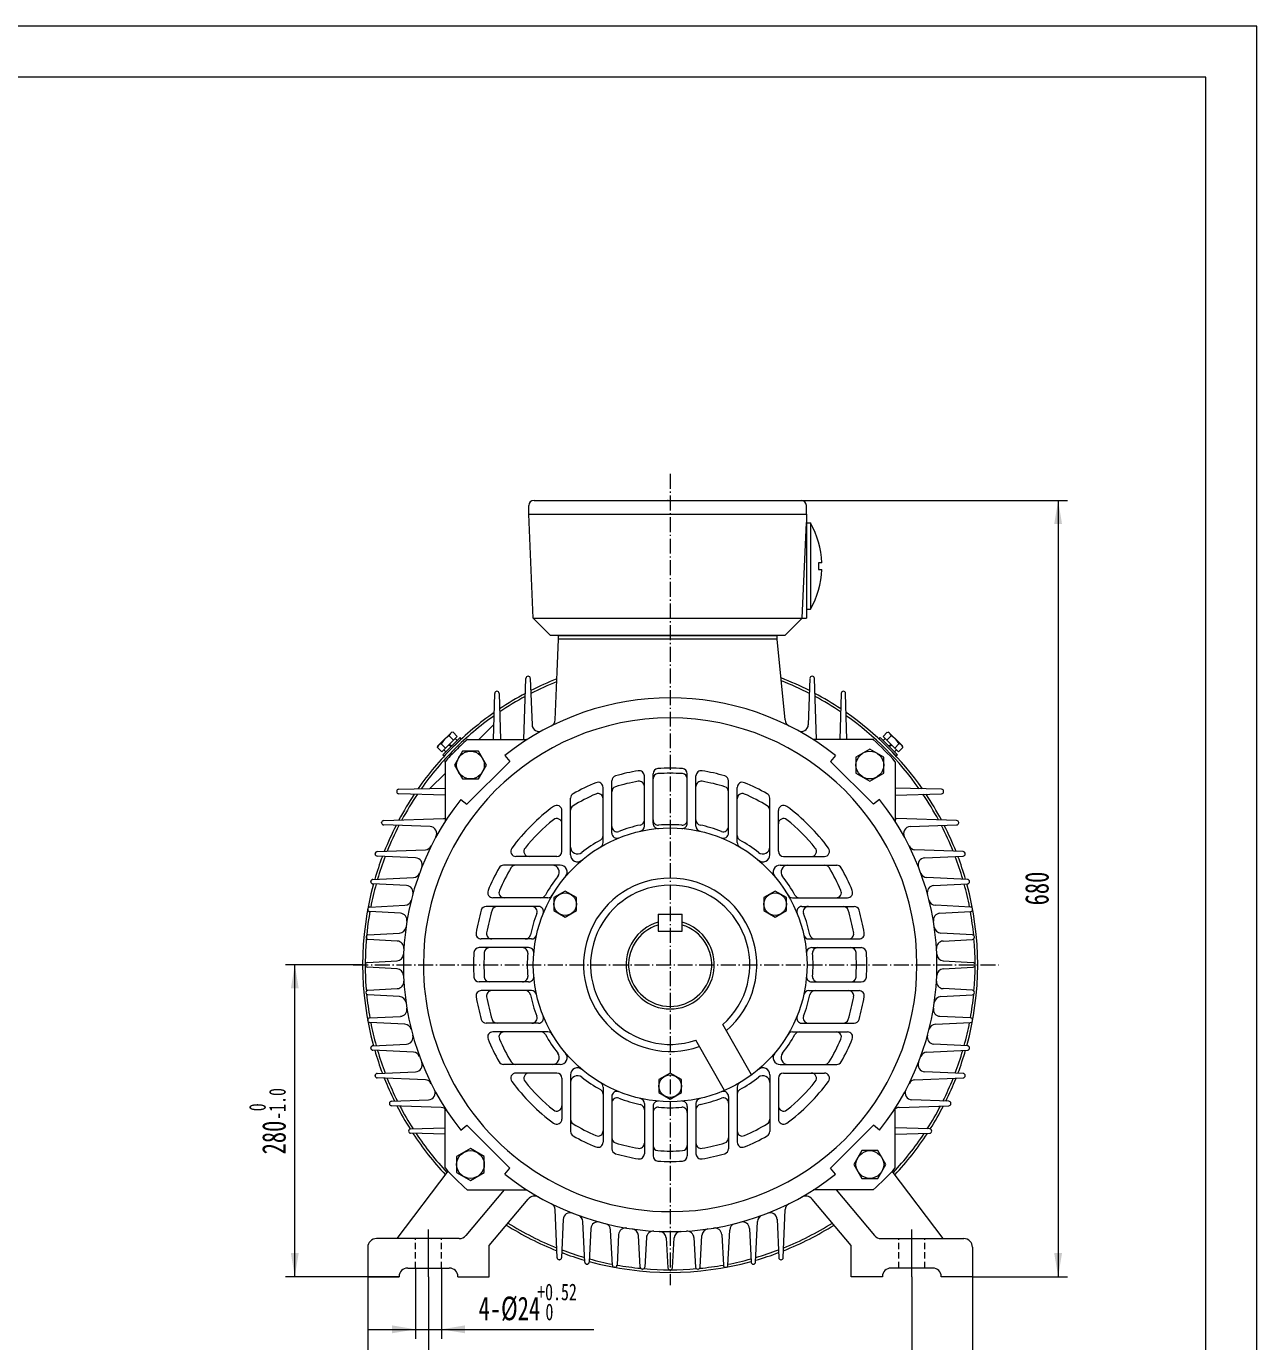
# Model space of a CAD drawing. Header units: millimetres. Extents: x -298 to -8, y -1102 to -893.
# Drawn here: x -138.6 to -8.2, y -1032.3 to -893 of the extents above; entities that cross this region are included whole.
import ezdxf

# ---------------------------------------------------------------- set-up
doc = ezdxf.new("R2010")
doc.units = ezdxf.units.MM
doc.header["$LTSCALE"] = 0.333333
doc.header["$PDSIZE"] = -5
doc.linetypes.add('ACISOTGL', pattern=[3, 2, -1])
doc.linetypes.add('GEN7A', pattern=[6.875, 4.75, -0.875, 0.375, -0.875])
for name, color, linetype, lineweight in [('5', 6, 'Continuous', 18), ('INTE_THICK', 7, 'Continuous', 18), ('细实线层', 7, 'Continuous', 18)]:
    doc.layers.add(name, color=color, linetype=linetype, lineweight=lineweight)
doc.styles.get("Standard").update_dxf_attribs({"font": 'txt', "width": 0.7})
doc.dimstyles.new('GEN-ISO', dxfattribs={"dimtxt": 2.5, "dimasz": 2.5, "dimexe": 1, "dimexo": 0, "dimgap": 1, "dimtad": 1, "dimdsep": 46, "dimtxsty": 'Standard', "dimcen": 0, "dimdle": 5, "dimclrd": 3, "dimclre": 3, "dimclrt": 2, "dimadec": 0, "dimazin": 0, "dimtfac": 0.71, "dimtdec": 3, "dimtmove": 0, "dimatfit": 0, "dimfxl": 1, "dimtolj": 1, "dimarcsym": 0})

# ---------------------------------------------------------------- blocks, each defined once
blk = doc.blocks.new('*X12')
at = {"layer": '5', "linetype": 'Continuous'}
for points in [[(-29.23, -943.2), (-28.82, -945.7), (-29.65, -945.7)], [(-29.23, -1025.45), (-28.82, -1022.95), (-29.65, -1022.95)]]:
    blk.add_hatch(color=3, dxfattribs=at).paths.add_polyline_path(points, flags=0)
at = {"layer": '5', "color": 3, "linetype": 'Continuous'}
for p, q in [((-56.46, -943.2), (-28.23, -943.2)), ((-29.23, -943.2), (-29.23, -1025.45)), ((-38.31, -1025.45), (-28.23, -1025.45))]:
    blk.add_line(p, q, dxfattribs=at)
at = {"layer": '5', "color": 2, "insert": (-31.47, -984.32), "char_height": 2.5, "width": 6.9806, "attachment_point": 5, "rotation": 90}
blk.add_mtext('680', dxfattribs=at)
blk = doc.blocks.new('*X13')
at = {"layer": '5', "linetype": 'Continuous'}
for points in [[(-102.38, -1044.25), (-99.88, -1043.83), (-99.88, -1044.67)], [(-38.31, -1044.25), (-40.81, -1043.83), (-40.81, -1044.67)]]:
    blk.add_hatch(color=3, dxfattribs=at).paths.add_polyline_path(points, flags=0)
at = {"layer": '5', "color": 3, "linetype": 'Continuous'}
for p, q in [((-102.38, -1025.45), (-102.38, -1045.25)), ((-38.31, -1025.45), (-38.31, -1045.25)), ((-102.38, -1044.25), (-38.31, -1044.25))]:
    blk.add_line(p, q, dxfattribs=at)
at = {"layer": '5', "color": 2, "insert": (-70.35, -1042.01), "char_height": 2.5, "width": 6.8833, "attachment_point": 5}
blk.add_mtext('547', dxfattribs=at)
blk = doc.blocks.new('*X14')
at = {"layer": '5', "linetype": 'Continuous'}
for points in [[(-95.96, -1037.01), (-93.46, -1036.6), (-93.46, -1037.43)], [(-44.73, -1037.01), (-47.23, -1036.6), (-47.23, -1037.43)]]:
    blk.add_hatch(color=3, dxfattribs=at).paths.add_polyline_path(points, flags=0)
at = {"layer": '5', "color": 3, "linetype": 'Continuous'}
for p, q in [((-95.96, -1025.45), (-95.96, -1038.01)), ((-44.73, -1025.45), (-44.73, -1038.01)), ((-95.96, -1037.01), (-44.73, -1037.01))]:
    blk.add_line(p, q, dxfattribs=at)
at = {"layer": '5', "color": 2, "insert": (-70.35, -1034.78), "char_height": 2.5, "width": 7, "attachment_point": 5}
blk.add_mtext('457', dxfattribs=at)
blk = doc.blocks.new('*X16')
at = {"layer": '5', "color": 2, "char_height": 2.5, "attachment_point": 1}
for s, insert, width in [('{\\H0.7071x;+0.52}', (-84.44, -1026.18), 17.5989), ('4-%%C24', (-90.65, -1027.56), 42.1378), ('{\\H0.7071x;0}', (-83.56, -1028.3), 17.5989)]:
    blk.add_mtext(s, dxfattribs=dict(at, insert=insert, width=width))
blk = doc.blocks.new('*X15')
at = {"layer": '5', "linetype": 'Continuous'}
for points in [[(-97.33, -1031.03), (-99.83, -1030.61), (-99.83, -1031.45)], [(-94.58, -1031.03), (-92.08, -1030.61), (-92.08, -1031.45)]]:
    blk.add_hatch(color=3, dxfattribs=at).paths.add_polyline_path(points, flags=0)
at = {"layer": '5', "color": 3, "linetype": 'Continuous'}
for p, q in [((-97.33, -1024.53), (-97.33, -1032.03)), ((-94.58, -1024.53), (-94.58, -1032.03)), ((-102.33, -1031.03), (-78.43, -1031.03))]:
    blk.add_line(p, q, dxfattribs=at)
at = {"layer": '5', "color": 2}
blk.add_blockref('*X16', (0, 0), dxfattribs=at)
blk = doc.blocks.new('*X20')
at = {"layer": '5', "color": 2, "char_height": 2.5, "attachment_point": 1, "rotation": 90}
for s, insert, width in [('{\\H0.7071x;-1.0}', (-112.86, -1008.83), 14.0791), ('{\\H0.7071x;0}', (-114.97, -1007.92), 14.0791), ('280', (-113.59, -1012.49), 28.5069)]:
    blk.add_mtext(s, dxfattribs=dict(at, insert=insert, width=width))
blk = doc.blocks.new('*X19')
at = {"layer": '5', "linetype": 'Continuous'}
for points in [[(-110.12, -992.4), (-110.54, -994.9), (-109.71, -994.9)], [(-110.12, -1025.45), (-110.54, -1022.95), (-109.71, -1022.95)]]:
    blk.add_hatch(color=3, dxfattribs=at).paths.add_polyline_path(points, flags=0)
at = {"layer": '5', "color": 3, "linetype": 'Continuous'}
for p, q in [((-102.93, -992.4), (-111.12, -992.4)), ((-110.12, -1025.45), (-110.12, -992.4)), ((-99.08, -1025.45), (-111.12, -1025.45))]:
    blk.add_line(p, q, dxfattribs=at)
at = {"layer": '5', "color": 2}
blk.add_blockref('*X20', (0, 0), dxfattribs=at)

msp = doc.modelspace()

# ---------------------------------------------------------------- linework, layer by layer
at = {"layer": 'INTE_THICK'}
for p, q in [((-8.192, -892.958), (-298.192, -892.958)), ((-8.192, -1102.292), (-8.192, -892.958)), ((-13.592, -898.358), (-292.792, -898.358)), ((-13.592, -1102.292), (-13.592, -898.358))]:
    msp.add_line(p, q, dxfattribs=at)
at = {"layer": '细实线层', "color": 1, "linetype": 'GEN7A'}
for p, q in [((-70.345, -940.377), (-70.345, -1026.338)), ((-103.921, -992.403), (-35.538, -992.403))]:
    msp.add_line(p, q, dxfattribs=at)
at = {"layer": '细实线层'}
for p, q in [((-84.774, -943.198), (-56.463, -943.198)), ((-85.325, -944.667), (-85.325, -943.749)), ((-85.325, -944.667), (-55.912, -944.667)), ((-84.847, -955.683), (-85.325, -944.667)), ((-55.912, -944.667), (-55.912, -943.749)), ((-55.912, -944.667), (-55.912, -955.683)), ((-56.352, -955.683), (-55.912, -945.526)), ((-55.912, -945.587), (-55.479, -945.587)), ((-55.479, -945.587), (-55.479, -954.732)), ((-54.267, -949.793), (-54.627, -949.793)), ((-54.627, -949.793), (-54.627, -950.527)), ((-54.627, -950.527), (-54.267, -950.527)), ((-55.912, -954.732), (-55.479, -954.732)), ((-84.847, -955.683), (-56.352, -955.683)), ((-83.011, -957.519), (-84.847, -955.683)), ((-58.188, -957.519), (-56.352, -955.683)), ((-56.352, -955.683), (-55.912, -955.683)), ((-58.188, -957.519), (-83.011, -957.519)), ((-82.195, -957.519), (-59.004, -957.519)), ((-82.195, -957.886), (-82.195, -957.519)), ((-59.004, -957.887), (-59.004, -957.519)), ((-82.334, -961.362), (-82.195, -957.887)), ((-59.004, -957.886), (-82.195, -957.886)), ((-58.153, -966.462), (-59.004, -957.886)), ((-82.537, -966.462), (-82.334, -961.362)), ((-85.852, -968.545), (-85.637, -962.049)), ((-85.408, -961.827), (-85.392, -961.827)), ((-85.163, -962.048), (-84.985, -966.971)), ((-55.528, -962.048), (-55.705, -966.971)), ((-55.282, -961.827), (-55.299, -961.827)), ((-54.838, -968.545), (-55.053, -962.049)), ((-89.071, -968.545), (-88.941, -963.648)), ((-88.712, -963.425), (-88.698, -963.425)), ((-88.469, -963.647), (-88.326, -968.545)), ((-52.221, -963.647), (-52.365, -968.545)), ((-51.979, -963.425), (-51.992, -963.425)), ((-51.619, -968.545), (-51.75, -963.648)), ((-89.029, -966.946), (-90.628, -968.545)), ((-94.96, -969.216), (-93.532, -967.788)), ((-92.902, -968.197), (-94.552, -969.846)), ((-94.428, -970.138), (-92.61, -968.321)), ((-93.77, -968.154), (-93.314, -968.609)), ((-93.357, -967.742), (-93.532, -967.788)), ((-93.363, -969.333), (-92.48, -968.45)), ((-93.357, -967.742), (-92.902, -968.197)), ((-92.909, -968.619), (-93.117, -968.411)), ((-92.48, -968.45), (-92.61, -968.321)), ((-91.866, -968.545), (-85.519, -968.545)), ((-48.824, -968.545), (-55.171, -968.545)), ((-48.21, -968.45), (-48.08, -968.321)), ((-47.328, -969.333), (-48.21, -968.45)), ((-46.263, -970.138), (-48.08, -968.321)), ((-47.333, -967.742), (-47.789, -968.197)), ((-47.789, -968.197), (-46.139, -969.846)), ((-47.782, -968.619), (-47.574, -968.411)), ((-46.921, -968.154), (-47.376, -968.609)), ((-47.333, -967.742), (-47.159, -967.788)), ((-45.731, -969.216), (-47.159, -967.788)), ((-95.007, -969.391), (-94.96, -969.216)), ((-95.007, -969.391), (-94.552, -969.846)), ((-94.595, -968.979), (-94.139, -969.434)), ((-94.337, -969.632), (-94.129, -969.84)), ((-94.298, -970.268), (-93.519, -969.489)), ((-93.561, -969.271), (-93.836, -969.131)), ((-93.478, -969.188), (-93.753, -969.048)), ((-47.213, -969.188), (-46.938, -969.048)), ((-46.393, -970.268), (-47.172, -969.489)), ((-47.13, -969.271), (-46.855, -969.131)), ((-46.354, -969.632), (-46.561, -969.84)), ((-46.096, -968.979), (-46.551, -969.434)), ((-45.684, -969.391), (-46.139, -969.846)), ((-45.684, -969.391), (-45.731, -969.216)), ((-94.428, -970.138), (-94.298, -970.268)), ((-94.203, -970.882), (-94.203, -977.229)), ((-87.352, -970.852), (-91.896, -975.396)), ((-87.861, -970.208), (-87.352, -970.852)), ((-52.83, -970.208), (-53.338, -970.852)), ((-48.794, -975.396), (-53.338, -970.852)), ((-46.488, -970.882), (-46.488, -976.879)), ((-46.263, -970.138), (-46.393, -970.268)), ((-94.203, -972.12), (-95.802, -973.72)), ((-73.081, -977.711), (-73.081, -972.383)), ((-72.163, -977.401), (-72.163, -972.155)), ((-68.528, -977.401), (-68.528, -972.155)), ((-68.528, -977.401), (-68.528, -972.155)), ((-67.61, -977.711), (-67.61, -972.383)), ((-67.61, -977.711), (-67.61, -972.383)), ((-99.323, -974.05), (-99.323, -974.037)), ((-99.1, -973.808), (-94.203, -973.677)), ((-77.451, -979.44), (-77.451, -973.615)), ((-76.533, -978.443), (-76.533, -972.914)), ((-64.158, -978.443), (-64.158, -972.914)), ((-64.158, -978.443), (-64.158, -972.914)), ((-63.24, -979.44), (-63.24, -973.615)), ((-63.24, -979.44), (-63.24, -973.615)), ((-41.59, -973.808), (-46.488, -973.677)), ((-41.367, -974.05), (-41.367, -974.037)), ((-94.203, -974.423), (-99.101, -974.279)), ((-92.541, -974.887), (-91.896, -975.396)), ((-80.902, -980.752), (-80.902, -974.755)), ((-59.788, -980.752), (-59.788, -974.755)), ((-59.788, -980.752), (-59.788, -974.755)), ((-48.15, -974.887), (-48.794, -975.396)), ((-46.488, -974.423), (-41.59, -974.279)), ((-100.7, -977.111), (-94.361, -976.901)), ((-81.82, -980.377), (-81.82, -976.064)), ((-58.87, -980.377), (-58.87, -976.064)), ((-46.488, -976.879), (-46.488, -977.229)), ((-39.991, -977.111), (-46.33, -976.901)), ((-100.921, -977.356), (-100.921, -977.34)), ((-95.777, -977.763), (-100.701, -977.585)), ((-44.913, -977.763), (-39.99, -977.585)), ((-39.769, -977.356), (-39.769, -977.34)), ((-101.606, -980.663), (-101.606, -980.643)), ((-97.315, -981.067), (-101.387, -980.892)), ((-101.386, -980.414), (-96.286, -980.211)), ((-82.371, -980.928), (-86.685, -980.928)), ((-58.32, -980.928), (-54.006, -980.928)), ((-39.305, -980.414), (-44.405, -980.211)), ((-43.375, -981.067), (-39.304, -980.892)), ((-39.085, -980.663), (-39.085, -980.643)), ((-81.996, -981.846), (-87.994, -981.846)), ((-58.695, -981.846), (-52.697, -981.846)), ((-102.069, -983.602), (-102.069, -983.58)), ((-98.287, -984.004), (-101.851, -983.83)), ((-101.85, -983.351), (-97.549, -983.154)), ((-38.841, -983.351), (-43.142, -983.154)), ((-42.403, -984.004), (-38.84, -983.83)), ((-38.622, -983.602), (-38.622, -983.58)), ((-83.308, -985.298), (-89.133, -985.298)), ((-57.382, -985.298), (-51.558, -985.298)), ((-102.397, -986.54), (-102.397, -986.516)), ((-102.18, -986.287), (-98.45, -986.097)), ((-98.927, -986.943), (-102.18, -986.769)), ((-84.306, -986.216), (-89.834, -986.216)), ((-56.385, -986.216), (-50.856, -986.216)), ((-38.511, -986.287), (-42.241, -986.097)), ((-41.763, -986.943), (-38.51, -986.769)), ((-38.293, -986.54), (-38.293, -986.516)), ((-71.631, -987.026), (-69.06, -987.026)), ((-71.631, -987.026), (-71.631, -988.851)), ((-69.06, -988.851), (-69.06, -987.026)), ((-102.594, -989.478), (-102.594, -989.453)), ((-102.377, -989.224), (-99.023, -989.04)), ((-38.314, -989.224), (-41.667, -989.04)), ((-38.097, -989.478), (-38.097, -989.453)), ((-99.258, -989.883), (-102.377, -989.707)), ((-85.347, -990.585), (-90.594, -990.585)), ((-85.037, -989.667), (-90.365, -989.667)), ((-55.653, -989.667), (-50.325, -989.667)), ((-55.344, -990.585), (-50.097, -990.585)), ((-41.433, -989.883), (-38.313, -989.707)), ((-102.659, -992.416), (-102.659, -992.39)), ((-102.443, -992.161), (-99.29, -991.982)), ((-41.401, -991.982), (-38.248, -992.161)), ((-99.29, -992.824), (-102.443, -992.645)), ((-41.401, -992.824), (-38.248, -992.645)), ((-102.377, -995.099), (-99.258, -994.924)), ((-85.347, -994.221), (-90.594, -994.221)), ((-85.037, -995.139), (-90.365, -995.139)), ((-55.653, -995.139), (-50.325, -995.139)), ((-55.344, -994.221), (-50.097, -994.221)), ((-38.313, -995.099), (-41.433, -994.924)), ((-102.594, -995.353), (-102.594, -995.328)), ((-102.594, -995.353), (-102.594, -995.328)), ((-99.023, -995.766), (-102.377, -995.582)), ((-41.667, -995.766), (-38.314, -995.582)), ((-38.097, -995.353), (-38.097, -995.328)), ((-38.097, -995.353), (-38.097, -995.328)), ((-102.18, -998.037), (-98.927, -997.864)), ((-38.51, -998.037), (-41.763, -997.864)), ((-102.397, -998.29), (-102.397, -998.266)), ((-98.45, -998.709), (-102.18, -998.519)), ((-84.306, -998.59), (-89.834, -998.59)), ((-61.709, -1004.056), (-64.777, -998.743)), ((-56.385, -998.59), (-50.856, -998.59)), ((-42.241, -998.709), (-38.511, -998.519)), ((-38.293, -998.29), (-38.293, -998.266)), ((-83.308, -999.508), (-89.133, -999.508)), ((-64.571, -1005.709), (-67.639, -1000.395)), ((-57.382, -999.508), (-51.558, -999.508)), ((-102.069, -1001.227), (-102.069, -1001.205)), ((-101.851, -1000.976), (-98.287, -1000.802)), ((-97.549, -1001.652), (-101.85, -1001.455)), ((-43.142, -1001.652), (-38.841, -1001.455)), ((-38.84, -1000.976), (-42.403, -1000.802)), ((-38.622, -1001.227), (-38.622, -1001.205)), ((-81.996, -1002.96), (-87.994, -1002.96)), ((-58.695, -1002.96), (-52.697, -1002.96)), ((-101.606, -1004.163), (-101.606, -1004.143)), ((-101.387, -1003.915), (-97.315, -1003.74)), ((-96.286, -1004.595), (-101.386, -1004.392)), ((-82.371, -1003.878), (-86.685, -1003.878)), ((-81.82, -1004.429), (-81.82, -1008.742)), ((-80.902, -1004.054), (-80.902, -1010.052)), ((-59.788, -1004.054), (-59.788, -1010.052)), ((-58.87, -1004.429), (-58.87, -1008.742)), ((-58.32, -1003.878), (-54.006, -1003.878)), ((-44.405, -1004.595), (-39.305, -1004.392)), ((-39.304, -1003.915), (-43.375, -1003.74)), ((-39.085, -1004.163), (-39.085, -1004.143)), ((-77.451, -1005.366), (-77.451, -1011.191)), ((-63.24, -1005.366), (-63.24, -1011.191)), ((-100.089, -1007.108), (-100.089, -1007.091)), ((-99.868, -1006.862), (-95.952, -1006.718)), ((-94.62, -1007.514), (-99.867, -1007.337)), ((-94.203, -1013.924), (-94.203, -1007.629)), ((-76.533, -1006.363), (-76.533, -1011.892)), ((-73.081, -1007.095), (-73.081, -1012.423)), ((-72.163, -1007.405), (-72.163, -1012.651)), ((-68.528, -1007.405), (-68.528, -1012.651)), ((-67.61, -1007.095), (-67.61, -1012.423)), ((-64.158, -1006.363), (-64.158, -1011.892)), ((-46.488, -1013.924), (-46.488, -1007.629)), ((-46.071, -1007.514), (-40.824, -1007.337)), ((-40.823, -1006.862), (-44.739, -1006.718)), ((-40.602, -1007.108), (-40.602, -1007.091)), ((-98.069, -1010.029), (-98.069, -1010.015)), ((-97.847, -1009.786), (-94.203, -1009.673)), ((-94.203, -1010.363), (-97.846, -1010.258)), ((-92.541, -1009.919), (-91.896, -1009.41)), ((-91.896, -1009.41), (-87.352, -1013.954)), ((-53.338, -1013.954), (-48.794, -1009.41)), ((-48.15, -1009.919), (-48.794, -1009.41)), ((-42.844, -1009.786), (-46.488, -1009.673)), ((-46.488, -1010.36), (-42.844, -1010.258)), ((-42.622, -1010.029), (-42.622, -1010.015)), ((-99.262, -1021.412), (-93.883, -1014.273)), ((-87.861, -1014.599), (-87.352, -1013.954)), ((-52.83, -1014.599), (-53.338, -1013.954)), ((-41.428, -1021.412), (-46.808, -1014.273)), ((-87.948, -1016.261), (-91.996, -1021.084)), ((-91.866, -1016.261), (-85.519, -1016.261)), ((-89.532, -1022.146), (-85.407, -1017.23)), ((-51.159, -1022.146), (-55.284, -1017.23)), ((-48.824, -1016.261), (-55.171, -1016.261)), ((-52.742, -1016.261), (-48.695, -1021.084)), ((-82.334, -1023.444), (-82.537, -1018.344)), ((-58.357, -1023.444), (-58.153, -1018.344)), ((-81.682, -1019.373), (-81.857, -1023.445)), ((-79.398, -1023.908), (-79.595, -1019.606)), ((-61.293, -1023.908), (-61.096, -1019.606)), ((-59.009, -1019.373), (-58.834, -1023.445)), ((-99.04, -1021.412), (-101.466, -1021.412)), ((-97.335, -1021.412), (-99.04, -1021.412)), ((-94.581, -1021.412), (-97.335, -1021.412)), ((-92.699, -1021.412), (-94.581, -1021.412)), ((-78.744, -1020.345), (-78.918, -1023.909)), ((-76.461, -1024.238), (-76.652, -1020.507)), ((-75.806, -1020.985), (-75.979, -1024.238)), ((-73.524, -1024.435), (-73.709, -1021.081)), ((-72.866, -1021.316), (-73.041, -1024.435)), ((-70.766, -1021.347), (-70.587, -1024.501)), ((-70.104, -1024.501), (-69.925, -1021.347)), ((-67.825, -1021.316), (-67.649, -1024.435)), ((-67.166, -1024.435), (-66.982, -1021.081)), ((-64.885, -1020.985), (-64.711, -1024.238)), ((-64.23, -1024.238), (-64.039, -1020.507)), ((-61.946, -1020.345), (-61.773, -1023.909)), ((-47.992, -1021.412), (-39.225, -1021.412)), ((-102.384, -1022.33), (-102.384, -1025.451)), ((-89.532, -1025.451), (-89.532, -1022.146)), ((-51.159, -1025.451), (-51.159, -1022.146)), ((-38.307, -1022.33), (-38.307, -1025.451)), ((-82.086, -1023.664), (-82.105, -1023.664)), ((-79.147, -1024.127), (-79.169, -1024.127)), ((-61.544, -1024.127), (-61.522, -1024.127)), ((-58.605, -1023.664), (-58.586, -1023.664)), ((-102.384, -1025.451), (-99.079, -1025.451)), ((-98.161, -1024.533), (-97.335, -1024.533)), ((-97.335, -1024.533), (-94.581, -1024.533)), ((-94.581, -1024.533), (-93.754, -1024.533)), ((-92.836, -1025.451), (-89.532, -1025.451)), ((-76.208, -1024.455), (-76.232, -1024.455)), ((-73.27, -1024.651), (-73.296, -1024.651)), ((-70.358, -1024.717), (-70.332, -1024.717)), ((-67.421, -1024.651), (-67.395, -1024.651)), ((-64.482, -1024.455), (-64.458, -1024.455)), ((-47.854, -1025.451), (-51.159, -1025.451)), ((-42.53, -1024.533), (-46.936, -1024.533)), ((-38.307, -1025.451), (-41.612, -1025.451))]:
    msp.add_line(p, q, dxfattribs=at)
at = {"layer": '细实线层', "linetype": 'ByBlock'}
msp.add_line((-71.631, -988.851), (-69.06, -988.851), dxfattribs=at)
at = {"layer": '细实线层', "color": 1, "linetype": 'ACISOTGL'}
for p, q in [((-97.335, -1024.533), (-97.335, -1021.412)), ((-94.581, -1024.533), (-94.581, -1021.412)), ((-46.11, -1024.533), (-46.11, -1021.412)), ((-43.356, -1024.533), (-43.356, -1021.412))]:
    msp.add_line(p, q, dxfattribs=at)
at = {"layer": '细实线层', "color": 1}
for p, q in [((-95.958, -1025.451), (-95.958, -1020.461)), ((-44.733, -1025.451), (-44.733, -1020.461))]:
    msp.add_line(p, q, dxfattribs=at)
at = {"layer": '细实线层'}
for points in [[(-92.355, -969.773), (-93.203, -971.242), (-92.355, -972.71), (-90.659, -972.71), (-89.811, -971.242), (-90.659, -969.773)], [(-47.715, -970.394), (-49.184, -969.546), (-50.653, -970.394), (-50.653, -972.09), (-49.184, -972.938), (-47.715, -972.09)], [(-81.475, -984.599), (-82.669, -985.288), (-82.669, -986.666), (-81.475, -987.355), (-80.282, -986.666), (-80.282, -985.288)], [(-58.022, -986.666), (-58.022, -985.288), (-59.215, -984.599), (-60.409, -985.288), (-60.409, -986.666), (-59.215, -987.355)], [(-71.539, -1005.944), (-70.345, -1006.633), (-69.152, -1005.944), (-69.152, -1004.566), (-70.345, -1003.877), (-71.539, -1004.566)], [(-92.976, -1014.413), (-91.507, -1015.261), (-90.038, -1014.413), (-90.038, -1012.717), (-91.507, -1011.869), (-92.976, -1012.717)], [(-48.336, -1015.033), (-47.488, -1013.565), (-48.336, -1012.096), (-50.032, -1012.096), (-50.88, -1013.565), (-50.032, -1015.033)]]:
    msp.add_lwpolyline(points, close=True, dxfattribs=at)
for centre, radius in [((-91.507, -971.242), 1.469), ((-49.184, -971.242), 1.469), ((-81.475, -985.977), 1.193), ((-59.215, -985.977), 1.193), ((-70.345, -1005.255), 1.193), ((-91.507, -1013.565), 1.469), ((-49.184, -1013.565), 1.469)]:
    msp.add_circle(centre, radius, dxfattribs=at)
at = {"layer": '细实线层', "linetype": 'ByBlock'}
msp.add_circle((-70.345, -992.403), 14.504, dxfattribs=at)
at = {"layer": '细实线层'}
for centre, radius, start, end in [((-84.774, -943.749), 0.551, 90, 180), ((-56.463, -943.749), 0.551, 360, 90), ((-63.439, -950.16), 9.18, 2.29244, 29.87305), ((-63.439, -950.16), 9.18, 330.12695, 357.70756), ((-82.195, -957.887), 0.000367, 90, 177), ((-59.004, -957.887), 0.000367, 3, 90), ((-85.408, -962.056), 0.229, 90, 178.10548), ((-85.392, -962.056), 0.229, 2.06642, 90), ((-70.345, -992.403), 32.589, 111.64104, 116.9517), ((-70.345, -992.403), 32.314, 111.85786, 117.17843), ((-70.345, -992.403), 32.589, 63.0483, 68.86656), ((-70.345, -992.403), 32.314, 62.82157, 68.61961), ((-55.299, -962.056), 0.229, 90, 177.93358), ((-55.282, -962.056), 0.229, 1.89452, 90), ((-88.712, -963.654), 0.229, 90, 178.47324), ((-88.698, -963.654), 0.229, 1.67964, 90), ((-70.345, -992.403), 32.589, 118.09062, 123.68751), ((-70.345, -992.403), 32.314, 118.37278, 123.99325), ((-70.345, -992.403), 32.589, 56.31249, 61.90938), ((-70.345, -992.403), 32.314, 56.00675, 61.62722), ((-51.992, -963.654), 0.229, 90, 178.32036), ((-51.979, -963.654), 0.229, 1.52676, 90), ((-70.345, -992.403), 32.589, 124.90832, 134.93434), ((-70.345, -992.403), 32.589, 34.90832, 55.09168), ((-70.345, -992.403), 26.154, 90, 180), ((-70.345, -992.403), 32.314, 125.26965, 135.07729), ((-84.251, -966.945), 0.734, 182.06642, 298.64475), ((-83.271, -966.433), 0.734, 296.46047, 357.71767), ((-70.345, -992.403), 26.154, 360, 90), ((-57.42, -966.433), 0.734, 182.28233, 243.53953), ((-56.439, -966.945), 0.734, 241.35525, 357.93358), ((-70.345, -992.403), 32.314, 35.26965, 54.73035), ((-92.883, -969.865), 1.927, 117.38009, 152.61991), ((-93.263, -968.248), 0.515, 109.46588, 169.46588), ((-70.345, -992.403), 32.13, 132.05206, 135.40653), ((-70.345, -992.403), 32.13, 42.05206, 47.94794), ((-47.427, -968.248), 0.515, 10.53412, 70.53412), ((-47.807, -969.865), 1.927, 27.38009, 62.61991), ((-70.345, -992.403), 32.589, 135, 145.09168), ((-70.345, -992.403), 32.314, 135, 144.73035), ((-94.5, -969.485), 0.515, 100.53412, 160.53412), ((-70.345, -992.403), 32.13, 135, 137.94794), ((-46.19, -969.485), 0.515, 19.46588, 79.46588), ((-75.982, -972.914), 0.551, 106.13062, 180), ((-70.345, -992.403), 20.839, 99.32248, 106.13062), ((-73.632, -972.383), 0.551, 0, 99.32248), ((-71.612, -972.155), 0.551, 93.58007, 180), ((-71.612, -972.698), 0.551, 93.78592, 180), ((-70.345, -991.842), 19.737, 90, 93.78592), ((-70.345, -992.403), 20.839, 90, 93.58007), ((-70.345, -992.403), 20.839, 86.41993, 90), ((-70.345, -991.842), 19.737, 86.21408, 90), ((-69.078, -972.155), 0.551, 360, 86.41993), ((-69.078, -972.155), 0.551, 360, 86.41993), ((-69.078, -972.698), 0.551, 0, 86.21408), ((-69.078, -972.698), 0.551, 0, 86.21408), ((-67.059, -972.383), 0.551, 80.67752, 180), ((-67.059, -972.383), 0.551, 80.67752, 180), ((-70.345, -992.403), 20.839, 73.86938, 80.67752), ((-70.345, -992.403), 20.839, 73.86938, 80.67752), ((-64.709, -972.914), 0.551, 0, 73.86938), ((-64.709, -972.914), 0.551, 0, 73.86938), ((-99.094, -974.037), 0.229, 91.52676, 180), ((-99.094, -974.05), 0.229, 180, 268.32036), ((-70.345, -992.403), 20.839, 112.17121, 119.55196), ((-78.001, -974.811), 0.551, 0, 113.51837), ((-78.001, -973.615), 0.551, 0, 112.17121), ((-75.982, -974.064), 0.551, 107.08439, 180), ((-70.345, -992.403), 19.737, 99.86294, 107.08439), ((-73.632, -973.5), 0.551, 0, 99.86294), ((-67.059, -973.5), 0.551, 80.13706, 180), ((-67.059, -973.5), 0.551, 80.13706, 180), ((-70.345, -992.403), 19.737, 72.91561, 80.13706), ((-70.345, -992.403), 19.737, 72.91561, 80.13706), ((-64.709, -974.064), 0.551, 0, 72.91561), ((-64.709, -974.064), 0.551, 360, 72.91561), ((-62.689, -973.615), 0.551, 67.82879, 180), ((-62.689, -973.615), 0.551, 67.82879, 180), ((-62.689, -974.811), 0.551, 66.48163, 180), ((-62.689, -974.811), 0.551, 66.48163, 180), ((-70.345, -992.403), 20.839, 60.44804, 67.82879), ((-70.345, -992.403), 20.839, 60.44804, 67.82879), ((-41.596, -974.037), 0.229, 0, 88.47324), ((-41.596, -974.05), 0.229, 271.67964, 0), ((-70.345, -992.403), 32.589, 146.31249, 151.90938), ((-70.345, -992.403), 32.314, 146.00675, 151.62722), ((-70.345, -992.403), 20.839, 126.35312, 143.64688), ((-82.371, -976.064), 0.551, 0, 126.35312), ((-80.352, -974.755), 0.551, 119.55196, 180), ((-80.352, -976.033), 0.551, 121.43501, 180), ((-80.352, -976.033), 0.551, 121.43501, 180), ((-70.345, -992.403), 19.737, 113.51837, 121.43501), ((-70.345, -992.403), 19.737, 58.56499, 66.48163), ((-70.345, -992.403), 19.737, 58.56499, 66.48163), ((-60.339, -974.755), 0.551, 360, 60.44804), ((-60.339, -974.755), 0.551, 0, 60.44804), ((-60.339, -976.033), 0.551, 0, 58.56499), ((-60.339, -976.033), 0.551, 0, 58.56499), ((-60.339, -976.033), 0.551, 0, 58.56499), ((-60.339, -976.033), 0.551, 0, 58.56499), ((-58.32, -976.064), 0.551, 53.64688, 180), ((-70.345, -992.403), 20.839, 36.35312, 53.64688), ((-70.345, -992.403), 32.314, 28.37278, 33.99325), ((-70.345, -992.403), 32.589, 28.09062, 33.68751), ((-94.385, -976.167), 0.734, 271.89452, 284.35721), ((-70.345, -992.403), 19.737, 128.814, 141.186), ((-82.371, -977.454), 0.551, 0, 128.814), ((-73.632, -977.053), 0.551, 282.08466, 360), ((-71.612, -977.057), 0.551, 180, 274.6289), ((-69.078, -977.057), 0.551, 265.3711, 360), ((-69.078, -977.057), 0.551, 265.3711, 360), ((-67.059, -977.053), 0.551, 180, 257.91534), ((-67.059, -977.053), 0.551, 180, 257.91534), ((-58.32, -977.454), 0.551, 51.186, 180), ((-70.345, -992.403), 19.737, 38.814, 51.186), ((-46.306, -976.167), 0.734, 255.64279, 268.10548), ((-100.692, -977.34), 0.229, 91.89452, 180), ((-100.692, -977.356), 0.229, 180, 267.93358), ((-70.345, -992.403), 32.589, 153.0483, 158.35896), ((-70.345, -992.403), 32.314, 152.82157, 158.14214), ((-95.804, -978.497), 0.734, 331.35525, 87.93358), ((-75.982, -977.752), 0.551, 180, 291.04274), ((-75.982, -978.443), 0.551, 180, 291.98663), ((-70.345, -992.403), 15.147, 102.08466, 111.04274), ((-73.632, -977.711), 0.551, 282.60877, 0), ((-71.612, -977.401), 0.551, 180, 274.82694), ((-70.345, -992.704), 15.147, 90, 94.6289), ((-70.345, -992.704), 15.147, 85.3711, 90), ((-69.078, -977.401), 0.551, 265.17306, 0), ((-69.078, -977.401), 0.551, 265.17306, 360), ((-67.059, -977.711), 0.551, 180, 257.39123), ((-67.059, -977.711), 0.551, 180, 257.39123), ((-70.345, -992.403), 15.147, 68.95726, 77.91534), ((-70.345, -992.403), 15.147, 68.95726, 77.91534), ((-64.709, -978.443), 0.551, 248.01337, 0), ((-64.709, -978.443), 0.551, 248.01337, 360), ((-64.709, -977.752), 0.551, 248.95726, 0), ((-64.709, -977.752), 0.551, 248.95726, 0), ((-44.887, -978.497), 0.734, 92.06642, 208.64475), ((-70.345, -992.403), 32.314, 21.85786, 27.17843), ((-70.345, -992.403), 32.589, 21.64104, 26.9517), ((-39.998, -977.34), 0.229, 0, 88.10548), ((-39.998, -977.356), 0.229, 272.06642, 360), ((-96.315, -979.477), 0.734, 272.28233, 333.53953), ((-70.345, -992.403), 15.147, 119.19079, 128.20647), ((-78.001, -978.699), 0.551, 299.19079, 360), ((-78.001, -979.44), 0.551, 300.5664, 0), ((-62.689, -978.699), 0.551, 180, 240.80921), ((-62.689, -978.699), 0.551, 180, 240.80921), ((-62.689, -979.44), 0.551, 180, 239.4336), ((-62.689, -979.44), 0.551, 180, 239.4336), ((-70.345, -992.403), 15.147, 51.79353, 60.80921), ((-70.345, -992.403), 15.147, 51.79353, 60.80921), ((-44.375, -979.477), 0.734, 206.46047, 267.71767), ((-70.345, -992.403), 32.589, 159.35886, 163.85589), ((-101.377, -980.643), 0.229, 92.28233, 180), ((-101.377, -980.663), 0.229, 180, 267.53854), ((-70.345, -992.403), 32.314, 159.19843, 163.6899), ((-97.347, -981.8), 0.734, 338.5616, 87.53854), ((-86.685, -980.377), 0.551, 143.64688, 270), ((-85.295, -980.377), 0.551, 141.186, 270), ((-82.371, -980.377), 0.551, 270, 0), ((-80.168, -979.924), 0.734, 180, 308.20647), ((-80.168, -980.752), 0.734, 180, 310.13407), ((-60.523, -980.752), 0.734, 229.86593, 0), ((-60.523, -980.752), 0.734, 229.86593, 0), ((-60.523, -979.924), 0.734, 231.79353, 0), ((-60.523, -979.924), 0.734, 231.79353, 360), ((-58.32, -980.377), 0.551, 180, 270), ((-55.396, -980.377), 0.551, 270, 38.814), ((-54.006, -980.377), 0.551, 270, 36.35312), ((-43.344, -981.8), 0.734, 92.46146, 201.4384), ((-70.345, -992.403), 32.314, 16.3101, 20.80157), ((-70.345, -992.403), 32.589, 16.14411, 20.64114), ((-39.314, -980.643), 0.229, 0, 87.71767), ((-39.314, -980.663), 0.229, 272.46146, 0), ((-70.345, -992.403), 20.839, 150.44804, 157.82879), ((-87.994, -982.397), 0.551, 90, 150.44804), ((-70.345, -992.403), 19.737, 148.56499, 156.48163), ((-86.716, -982.397), 0.551, 90, 148.56499), ((-82.825, -982.58), 0.734, 321.79353, 90), ((-81.996, -982.58), 0.734, 319.86593, 90), ((-58.695, -982.58), 0.734, 90, 220.13407), ((-57.866, -982.58), 0.734, 90, 218.20647), ((-53.975, -982.397), 0.551, 31.43501, 90), ((-70.345, -992.403), 19.737, 23.51837, 31.43501), ((-52.697, -982.397), 0.551, 29.55196, 90), ((-70.345, -992.403), 20.839, 22.17121, 29.55196), ((-70.345, -992.403), 32.589, 164.75425, 195.24575), ((-70.345, -992.403), 32.314, 164.64635, 169.0804), ((-101.84, -983.58), 0.229, 92.6215, 180), ((-101.84, -983.602), 0.229, 180, 267.21118), ((-98.323, -984.738), 0.734, 344.67763, 87.21118), ((-97.582, -982.42), 0.734, 272.6215, 339.87112), ((-70.345, -992.403), 15.147, 141.79353, 150.80921), ((-70.345, -992.403), 9.18, 90, 289.63024), ((-70.345, -992.403), 8.438, 90, 288.70687), ((-70.345, -992.403), 9.18, 310.36976, 90), ((-70.345, -992.403), 8.438, 311.29313, 90), ((-70.345, -992.403), 15.147, 29.19079, 38.20647), ((-43.108, -982.42), 0.734, 200.12888, 267.3785), ((-42.368, -984.738), 0.734, 92.78882, 195.32237), ((-70.345, -992.403), 32.314, 10.9196, 15.35365), ((-70.345, -992.403), 32.589, 344.75425, 15.24575), ((-38.851, -983.58), 0.229, 360, 87.3785), ((-38.851, -983.602), 0.229, 272.78882, 0), ((-89.133, -984.747), 0.551, 157.82879, 270), ((-87.938, -984.747), 0.551, 156.48163, 270), ((-84.05, -984.747), 0.551, 270, 330.80921), ((-83.308, -984.747), 0.551, 270, 329.4336), ((-57.382, -984.747), 0.551, 210.5664, 270), ((-56.641, -984.747), 0.551, 209.19079, 270), ((-52.753, -984.747), 0.551, 270, 23.51837), ((-51.558, -984.747), 0.551, 270, 22.17121), ((-70.345, -992.403), 32.314, 169.96028, 184.92952), ((-102.168, -986.516), 0.229, 92.92201, 180), ((-102.168, -986.54), 0.229, 180, 266.94573), ((-98.487, -985.363), 0.734, 272.92201, 345.95565), ((-70.345, -992.403), 20.839, 163.86938, 170.67752), ((-89.834, -986.767), 0.551, 90, 163.86938), ((-70.345, -992.403), 19.737, 162.91561, 170.13706), ((-88.685, -986.767), 0.551, 90, 162.91561), ((-84.996, -986.767), 0.551, 338.95726, 90), ((-84.306, -986.767), 0.551, 338.01337, 90), ((-56.385, -986.767), 0.551, 90, 201.98663), ((-55.694, -986.767), 0.551, 90, 201.04274), ((-52.006, -986.767), 0.551, 17.08439, 90), ((-70.345, -992.403), 19.737, 9.86294, 17.08439), ((-50.856, -986.767), 0.551, 16.13062, 90), ((-70.345, -992.403), 20.839, 9.32248, 16.13062), ((-42.204, -985.363), 0.734, 194.04435, 267.07799), ((-70.345, -992.403), 32.314, 5.55788, 10.03972), ((-38.522, -986.516), 0.229, 0, 87.07799), ((-38.522, -986.54), 0.229, 273.05427, 0), ((-98.966, -987.676), 0.734, 350.62142, 86.94573), ((-70.345, -992.403), 15.147, 158.95726, 167.91534), ((-70.345, -992.403), 4.682, 105.9328, 74.0672), ((-70.345, -992.403), 4.406, 106.95776, 73.04224), ((-70.345, -992.403), 15.147, 12.08466, 21.04274), ((-41.724, -987.676), 0.734, 93.05427, 189.37858), ((-102.364, -989.453), 0.229, 93.14365, 128.46687), ((-99.063, -988.307), 0.734, 273.14365, 351.88181), ((-90.365, -989.117), 0.551, 170.67752, 270), ((-89.248, -989.117), 0.551, 170.13706, 270), ((-85.695, -989.117), 0.551, 270, 347.91534), ((-85.037, -989.117), 0.551, 270, 347.39123), ((-55.653, -989.117), 0.551, 192.60877, 270), ((-54.995, -989.117), 0.551, 192.08466, 270), ((-51.443, -989.117), 0.551, 270, 9.86294), ((-50.325, -989.117), 0.551, 270, 9.32248), ((-41.627, -988.307), 0.734, 188.11819, 266.85635), ((-38.326, -989.453), 0.229, 360, 86.85635), ((-38.326, -989.478), 0.229, 273.21734, 360), ((-102.364, -989.478), 0.229, 220.23428, 266.78266), ((-99.299, -990.616), 0.734, 356.46755, 86.78266), ((-90.594, -991.136), 0.551, 90, 176.41993), ((-89.49, -991.136), 0.551, 90, 176.21408), ((-85.992, -991.136), 0.551, 355.3711, 90), ((-85.347, -991.136), 0.551, 355.17306, 90), ((-55.344, -991.136), 0.551, 90, 184.82694), ((-54.699, -991.136), 0.551, 90, 184.6289), ((-51.201, -991.136), 0.551, 3.78592, 90), ((-50.097, -991.136), 0.551, 3.58007, 90), ((-41.392, -990.616), 0.734, 93.21734, 183.53245), ((-70.345, -992.403), 32.314, 355.07048, 4.92952), ((-102.43, -992.39), 0.229, 93.24896, 180), ((-99.331, -991.249), 0.734, 273.24896, 357.72014), ((-70.345, -992.403), 20.839, 176.41993, 180), ((-70.345, -992.403), 19.737, 176.21408, 180), ((-70.345, -992.403), 15.147, 175.3711, 180), ((-70.345, -992.403), 15.147, 0, 4.6289), ((-70.345, -992.403), 19.737, 0, 3.78592), ((-70.345, -992.403), 20.839, 0, 3.58007), ((-41.359, -991.249), 0.734, 182.27986, 266.75104), ((-38.261, -992.39), 0.229, 0, 86.75104), ((-102.43, -992.416), 0.229, 180, 266.75104), ((-99.331, -993.557), 0.734, 2.27986, 86.75104), ((-70.345, -992.403), 26.154, 180, 206.982), ((-70.345, -992.403), 20.839, 180, 183.58007), ((-90.594, -993.67), 0.551, 183.58007, 270), ((-70.345, -992.403), 19.737, 180, 183.78592), ((-89.49, -993.67), 0.551, 183.78592, 270), ((-85.992, -993.67), 0.551, 270, 4.6289), ((-70.345, -992.403), 15.147, 180, 184.6289), ((-85.347, -993.67), 0.551, 270, 4.82694), ((-70.345, -992.403), 26.154, 270, 0), ((-55.344, -993.67), 0.551, 175.17306, 270), ((-54.699, -993.67), 0.551, 175.3711, 270), ((-70.345, -992.403), 15.147, 355.3711, 360), ((-51.201, -993.67), 0.551, 270, 356.21408), ((-70.345, -992.403), 19.737, 356.21408, 360), ((-50.097, -993.67), 0.551, 270, 356.41993), ((-70.345, -992.403), 20.839, 356.41993, 0), ((-41.359, -993.557), 0.734, 93.24896, 177.72014), ((-38.261, -992.416), 0.229, 273.24896, 0), ((-102.364, -995.328), 0.229, 93.21734, 180), ((-102.364, -995.328), 0.229, 93.21734, 180), ((-99.299, -994.19), 0.734, 273.21734, 3.53245), ((-90.365, -995.69), 0.551, 90, 189.32248), ((-89.248, -995.69), 0.551, 90, 189.86294), ((-85.695, -995.69), 0.551, 12.08466, 90), ((-85.037, -995.69), 0.551, 12.60877, 90), ((-55.653, -995.69), 0.551, 90, 167.39123), ((-54.995, -995.69), 0.551, 90, 167.91534), ((-51.443, -995.69), 0.551, 350.13706, 90), ((-50.325, -995.69), 0.551, 350.67752, 90), ((-41.392, -994.19), 0.734, 176.46755, 266.78266), ((-38.326, -995.328), 0.229, 360, 86.78266), ((-38.326, -995.328), 0.229, 360, 86.78266), ((-102.364, -995.353), 0.229, 180, 266.85635), ((-102.364, -995.353), 0.229, 180, 266.85635), ((-70.345, -992.403), 32.314, 185.55788, 190.03972), ((-99.063, -996.5), 0.734, 8.11819, 86.85635), ((-70.345, -992.403), 20.839, 189.32248, 196.13062), ((-70.345, -992.403), 19.737, 189.86294, 197.08439), ((-70.345, -992.403), 15.147, 192.08466, 201.04274), ((-70.345, -992.403), 15.147, 338.95726, 347.91534), ((-70.345, -992.403), 19.737, 342.91561, 350.13706), ((-70.345, -992.403), 20.839, 343.86938, 350.67752), ((-41.627, -996.5), 0.734, 93.14365, 171.88181), ((-70.345, -992.403), 32.314, 349.96028, 354.44212), ((-38.326, -995.353), 0.229, 273.14365, 0), ((-38.326, -995.353), 0.229, 273.14365, 0), ((-98.966, -997.13), 0.734, 273.05427, 9.37858), ((-84.996, -998.04), 0.551, 270, 21.04274), ((-84.306, -998.04), 0.551, 270, 21.98663), ((-56.385, -998.04), 0.551, 158.01337, 270), ((-55.694, -998.04), 0.551, 158.95726, 270), ((-41.724, -997.13), 0.734, 170.62142, 266.94573), ((-102.168, -998.266), 0.229, 93.05427, 180), ((-102.168, -998.29), 0.229, 180, 267.07799), ((-70.345, -992.403), 32.314, 190.9196, 195.35365), ((-98.487, -999.443), 0.734, 14.04435, 87.07799), ((-89.834, -998.04), 0.551, 196.13062, 270), ((-88.685, -998.04), 0.551, 197.08439, 270), ((-52.006, -998.04), 0.551, 270, 342.91561), ((-50.856, -998.04), 0.551, 270, 343.86938), ((-42.204, -999.443), 0.734, 92.92201, 165.95565), ((-70.345, -992.403), 32.314, 344.64635, 349.0804), ((-38.522, -998.29), 0.229, 272.92201, 360), ((-38.522, -998.266), 0.229, 360, 86.94573), ((-98.323, -1000.069), 0.734, 272.78882, 15.32237), ((-89.133, -1000.059), 0.551, 90, 202.17121), ((-70.345, -992.403), 20.839, 202.17121, 209.55196), ((-87.938, -1000.059), 0.551, 90, 203.51837), ((-70.345, -992.403), 19.737, 203.51837, 211.43501), ((-84.05, -1000.059), 0.551, 29.19079, 90), ((-70.345, -992.403), 15.147, 209.19079, 218.20647), ((-83.308, -1000.059), 0.551, 30.5664, 90), ((-70.345, -992.403), 15.147, 321.79353, 330.80921), ((-57.382, -1000.059), 0.551, 90, 149.4336), ((-56.641, -1000.059), 0.551, 90, 150.80921), ((-70.345, -992.403), 19.737, 328.56499, 336.48163), ((-52.753, -1000.059), 0.551, 336.48163, 90), ((-70.345, -992.403), 20.839, 330.44804, 337.82879), ((-51.558, -1000.059), 0.551, 337.82879, 90), ((-42.368, -1000.069), 0.734, 164.67763, 267.21118), ((-101.84, -1001.205), 0.229, 92.78882, 180), ((-101.84, -1001.227), 0.229, 180, 267.3785), ((-70.345, -992.403), 32.589, 196.14411, 200.64114), ((-70.345, -992.403), 32.314, 196.3101, 200.80157), ((-97.582, -1002.386), 0.734, 20.12888, 87.3785), ((-82.825, -1002.226), 0.734, 270, 38.20647), ((-81.996, -1002.226), 0.734, 270, 40.13407), ((-58.695, -1002.226), 0.734, 139.86593, 270), ((-57.866, -1002.226), 0.734, 141.79353, 270), ((-43.108, -1002.386), 0.734, 92.6215, 159.87112), ((-70.345, -992.403), 32.314, 339.19843, 343.6899), ((-70.345, -992.403), 32.589, 339.35886, 343.85589), ((-38.851, -1001.227), 0.229, 272.6215, 0), ((-38.851, -1001.205), 0.229, 0, 87.21118), ((-97.347, -1003.006), 0.734, 272.46146, 21.4384), ((-87.994, -1002.409), 0.551, 209.55196, 270), ((-86.716, -1002.409), 0.551, 211.43501, 270), ((-80.168, -1004.054), 0.734, 49.86593, 180), ((-60.523, -1004.054), 0.734, 0, 130.13407), ((-53.975, -1002.409), 0.551, 270, 328.56499), ((-52.697, -1002.409), 0.551, 270, 330.44804), ((-43.344, -1003.006), 0.734, 158.5616, 267.53854), ((-101.377, -1004.143), 0.229, 92.46146, 180), ((-101.377, -1004.163), 0.229, 180, 267.71767), ((-70.345, -992.403), 32.589, 201.64104, 206.31631), ((-70.345, -992.403), 32.314, 201.85786, 206.53601), ((-96.315, -1005.329), 0.734, 26.46047, 87.71767), ((-70.345, -992.403), 26.154, 206.982, 270), ((-86.685, -1004.429), 0.551, 90, 216.35312), ((-70.345, -992.403), 20.839, 216.35312, 233.64688), ((-85.295, -1004.429), 0.551, 90, 218.814), ((-70.345, -992.403), 19.737, 218.814, 231.186), ((-82.371, -1004.429), 0.551, 0, 90), ((-80.168, -1004.882), 0.734, 51.79353, 180), ((-70.345, -992.403), 15.147, 231.79353, 240.80921), ((-78.001, -1005.366), 0.551, 0, 59.4336), ((-62.689, -1005.366), 0.551, 120.5664, 180), ((-70.345, -992.403), 15.147, 299.19079, 308.20647), ((-60.523, -1004.882), 0.734, 0, 128.20647), ((-58.32, -1004.429), 0.551, 90, 180), ((-70.345, -992.403), 20.839, 306.35312, 323.64688), ((-70.345, -992.403), 19.737, 308.814, 321.186), ((-55.396, -1004.429), 0.551, 321.186, 90), ((-54.006, -1004.429), 0.551, 323.64688, 90), ((-44.375, -1005.329), 0.734, 92.28233, 153.53953), ((-70.345, -992.403), 32.314, 333.46399, 338.14214), ((-70.345, -992.403), 32.589, 333.68369, 338.35896), ((-39.314, -1004.163), 0.229, 272.28233, 0), ((-39.314, -1004.143), 0.229, 0, 87.53854), ((-95.979, -1005.984), 0.734, 272.11044, 27.91503), ((-78.001, -1006.107), 0.551, 0, 60.80921), ((-75.982, -1006.363), 0.551, 68.01337, 180), ((-64.709, -1006.363), 0.551, 0, 111.98663), ((-62.689, -1006.107), 0.551, 119.19079, 180), ((-44.712, -1005.984), 0.734, 152.08497, 267.88956), ((-99.859, -1007.091), 0.229, 92.11044, 180), ((-99.859, -1007.108), 0.229, 180, 268.06303), ((-70.345, -992.403), 32.589, 207.31156, 212.25435), ((-70.345, -992.403), 32.314, 207.58538, 212.52645), ((-94.644, -1008.248), 0.734, 33.10785, 88.06303), ((-82.371, -1007.353), 0.551, 231.186, 360), ((-75.982, -1007.054), 0.551, 68.95726, 180), ((-70.345, -992.403), 15.147, 248.95726, 257.91534), ((-73.632, -1007.753), 0.551, 0, 77.91534), ((-73.632, -1007.095), 0.551, 0, 77.39123), ((-71.612, -1007.405), 0.551, 85.17306, 180), ((-71.612, -1008.05), 0.551, 85.3711, 180), ((-70.345, -992.403), 15.147, 265.3711, 270), ((-70.345, -992.403), 15.147, 270, 274.6289), ((-69.078, -1007.405), 0.551, 0, 94.82694), ((-69.078, -1008.05), 0.551, 360, 94.6289), ((-67.059, -1007.095), 0.551, 102.60877, 180), ((-67.059, -1007.753), 0.551, 102.08466, 180), ((-70.345, -992.403), 15.147, 282.08466, 291.04274), ((-64.709, -1007.054), 0.551, 0, 111.04274), ((-58.32, -1007.353), 0.551, 180, 308.814), ((-46.046, -1008.248), 0.734, 91.93697, 140.27664), ((-70.345, -992.403), 32.314, 327.47355, 332.41462), ((-70.345, -992.403), 32.589, 327.74565, 332.68844), ((-40.831, -1007.108), 0.229, 271.93697, 0), ((-40.831, -1007.091), 0.229, 0, 87.88956), ((-82.371, -1008.742), 0.551, 233.64688, 360), ((-80.352, -1008.773), 0.551, 180, 238.56499), ((-80.352, -1008.773), 0.551, 180, 238.56499), ((-60.339, -1008.773), 0.551, 301.43501, 360), ((-60.339, -1008.773), 0.551, 301.43501, 360), ((-58.32, -1008.742), 0.551, 180, 306.35312), ((-97.84, -1010.015), 0.229, 91.76362, 180), ((-97.84, -1010.029), 0.229, 180, 268.39403), ((-70.345, -992.403), 32.589, 213.23603, 223.04072), ((-70.345, -992.403), 32.314, 213.57735, 222.95496), ((-80.352, -1010.052), 0.551, 180, 240.44804), ((-70.345, -992.403), 19.737, 238.56499, 246.48163), ((-78.001, -1009.996), 0.551, 246.48163, 360), ((-62.689, -1009.996), 0.551, 180, 293.51837), ((-70.345, -992.403), 19.737, 293.51837, 301.43501), ((-60.339, -1010.052), 0.551, 299.55196, 360), ((-70.345, -992.403), 32.314, 317.04504, 326.42385), ((-70.345, -992.403), 32.589, 316.95928, 326.76447), ((-42.851, -1010.015), 0.229, 0, 88.23638), ((-42.851, -1010.029), 0.229, 271.60597, 0), ((-70.345, -992.403), 20.839, 240.44804, 247.82879), ((-78.001, -1011.191), 0.551, 247.82879, 360), ((-75.982, -1010.743), 0.551, 180, 252.91561), ((-75.982, -1011.892), 0.551, 180, 253.86938), ((-70.345, -992.403), 19.737, 252.91561, 260.13706), ((-73.632, -1011.306), 0.551, 260.13706, 360), ((-71.612, -1011.547), 0.551, 180, 266.21408), ((-69.078, -1011.547), 0.551, 273.78592, 360), ((-67.059, -1011.306), 0.551, 180, 279.86294), ((-70.345, -992.403), 19.737, 279.86294, 287.08439), ((-64.709, -1011.892), 0.551, 286.13062, 360), ((-64.709, -1010.743), 0.551, 287.08439, 360), ((-62.689, -1011.191), 0.551, 180, 292.17121), ((-70.345, -992.403), 20.839, 292.17121, 299.55196), ((-70.345, -992.403), 20.839, 253.86938, 260.67752), ((-73.632, -1012.423), 0.551, 260.67752, 360), ((-71.612, -1012.651), 0.551, 180, 266.41993), ((-70.345, -992.403), 19.737, 266.21408, 270), ((-70.345, -992.403), 20.839, 266.41993, 270), ((-70.345, -992.403), 19.737, 270, 273.78592), ((-70.345, -992.403), 20.839, 270, 273.58007), ((-69.078, -1012.651), 0.551, 273.58007, 0), ((-67.059, -1012.423), 0.551, 180, 279.32248), ((-70.345, -992.403), 20.839, 279.32248, 286.13062), ((-70.345, -992.403), 32.13, 222.05206, 227.94794), ((-70.345, -992.403), 32.13, 312.05206, 317.94794), ((-84.703, -1017.82), 0.918, 60.5383, 140), ((-55.987, -1017.82), 0.918, 40, 119.4617), ((-83.271, -1018.373), 0.734, 2.28233, 63.53953), ((-80.948, -1019.405), 0.734, 68.5616, 177.53854), ((-59.743, -1019.405), 0.734, 2.46146, 111.4384), ((-57.42, -1018.373), 0.734, 116.46047, 177.71767), ((-70.345, -992.403), 32.589, 237.79688, 248.35896), ((-70.345, -992.403), 32.314, 237.86375, 248.14214), ((-80.328, -1019.64), 0.734, 2.6215, 69.87112), ((-78.011, -1020.381), 0.734, 74.67763, 177.21118), ((-77.385, -1020.545), 0.734, 2.92201, 75.95565), ((-63.306, -1020.545), 0.734, 104.04435, 177.07799), ((-62.68, -1020.381), 0.734, 2.78882, 105.32237), ((-60.362, -1019.64), 0.734, 110.12888, 177.3785), ((-70.345, -992.403), 32.589, 291.64104, 302.20312), ((-70.345, -992.403), 32.314, 291.85786, 302.13625), ((-101.466, -1022.33), 0.918, 90, 180), ((-92.699, -1020.494), 0.918, 270, 320), ((-75.073, -1021.024), 0.734, 80.62142, 176.94573), ((-74.442, -1021.121), 0.734, 3.14365, 81.88181), ((-72.133, -1021.357), 0.734, 86.46755, 176.78266), ((-71.499, -1021.389), 0.734, 3.24896, 87.72014), ((-69.191, -1021.389), 0.734, 92.27986, 176.75104), ((-68.558, -1021.357), 0.734, 3.21734, 93.53245), ((-66.249, -1021.121), 0.734, 98.11819, 176.85635), ((-65.618, -1021.024), 0.734, 3.05427, 99.37858), ((-47.992, -1020.494), 0.918, 220, 270), ((-39.225, -1022.33), 0.918, 0, 90), ((-70.345, -992.403), 32.589, 249.35886, 253.85589), ((-70.345, -992.403), 32.314, 249.19843, 253.6899), ((-70.345, -992.403), 32.589, 286.14411, 290.64114), ((-70.345, -992.403), 32.314, 286.3101, 290.80157), ((-82.105, -1023.435), 0.229, 182.28233, 270), ((-82.086, -1023.435), 0.229, 270, 357.53854), ((-79.169, -1023.897), 0.229, 182.6215, 270), ((-79.147, -1023.897), 0.229, 270, 357.21118), ((-70.345, -992.403), 32.589, 254.75425, 285.24575), ((-70.345, -992.403), 32.314, 254.64635, 259.0804), ((-76.232, -1024.226), 0.229, 182.92201, 270), ((-76.208, -1024.226), 0.229, 270, 356.94573), ((-70.345, -992.403), 32.314, 259.96028, 264.44212), ((-73.296, -1024.422), 0.229, 183.14365, 270), ((-73.27, -1024.422), 0.229, 270, 356.78266), ((-67.421, -1024.422), 0.229, 183.21734, 270), ((-67.395, -1024.422), 0.229, 270, 356.85635), ((-70.345, -992.403), 32.314, 275.55788, 280.03972), ((-64.482, -1024.226), 0.229, 183.05427, 270), ((-64.458, -1024.226), 0.229, 270, 357.07799), ((-70.345, -992.403), 32.314, 280.9196, 285.35365), ((-61.544, -1023.897), 0.229, 182.78882, 270), ((-61.522, -1023.897), 0.229, 270, 357.3785), ((-58.605, -1023.435), 0.229, 182.46146, 270), ((-58.586, -1023.435), 0.229, 270, 357.71767), ((-98.161, -1025.451), 0.918, 90, 180), ((-93.754, -1025.451), 0.918, 0, 90), ((-70.345, -992.403), 32.314, 265.07048, 274.92952), ((-70.358, -1024.488), 0.229, 183.24896, 270), ((-70.332, -1024.488), 0.229, 270, 356.75104), ((-46.936, -1025.451), 0.918, 90, 180), ((-42.53, -1025.451), 0.918, 0, 90)]:
    msp.add_arc(centre, radius, start, end, dxfattribs=at)
at = {"layer": '细实线层', "linetype": 'ByBlock'}
for start, end in [(51.72103, 128.27897), (141.72103, 218.27897), (321.72103, 38.27897), (231.72103, 308.27897)]:
    msp.add_arc((-70.345, -992.403), 28.274, start, end, dxfattribs=at)
for p in [(-70.6, -943.198), (-91.866, -968.545), (-85.519, -968.545), (-48.824, -968.545), (-94.203, -970.882), (-74.752, -992.403)]:
    msp.add_point(p, dxfattribs=at)

# ---------------------------------------------------------------- dimensions: what is measured, and where the dimension line sits
at = {"layer": '5', "color": 3}
for base, p1, p2, angle, text, picture, middle in [((-29.234, -1025.451), (-56.463, -943.198), (-38.307, -1025.451), 270, '680', '*X12', (-31.47, -984.325)), ((-110.122, -992.403), (-99.079, -1025.451), (-102.934, -992.403), 90, '280{\\H0.7071x;\\S 0^ -1.0;}', '*X19', (-113.015, -1008.927)), ((-38.307, -1044.248), (-102.384, -1025.451), (-38.307, -1025.451), 0, '547', '*X13', (-70.345, -1042.012))]:
    dim = msp.add_linear_dim(base=base, p1=p1, p2=p2, angle=angle, text=text, dimstyle='GEN-ISO', override={"dimscale": 1, "dimsah": 1}, dxfattribs=at)
    dim.commit()
    dim.dimension.update_dxf_attribs({"geometry": picture, "text_midpoint": middle})
dim = msp.add_linear_dim(base=(-94.581, -1031.03), p1=(-97.335, -1024.533), p2=(-94.581, -1024.533), text='4-%%C24{\\H0.7071x;\\S+0.52^  0;}', dimstyle='GEN-ISO', override={"dimscale": 1, "dimsah": 1}, dxfattribs=at)
dim.commit()
dim.dimension.update_dxf_attribs({"geometry": '*X15', "text_midpoint": (-85.388, -1028.137), "dimtype": 160})
dim = msp.add_linear_dim(base=(-44.733, -1037.013), p1=(-95.958, -1025.451), p2=(-44.733, -1025.451), text='457', dimstyle='GEN-ISO', override={"dimscale": 1, "dimsah": 1}, dxfattribs=at)
dim.commit()
dim.dimension.update_dxf_attribs({"geometry": '*X14', "text_midpoint": (-70.345, -1034.777)})

doc.saveas('drawing.dxf')
